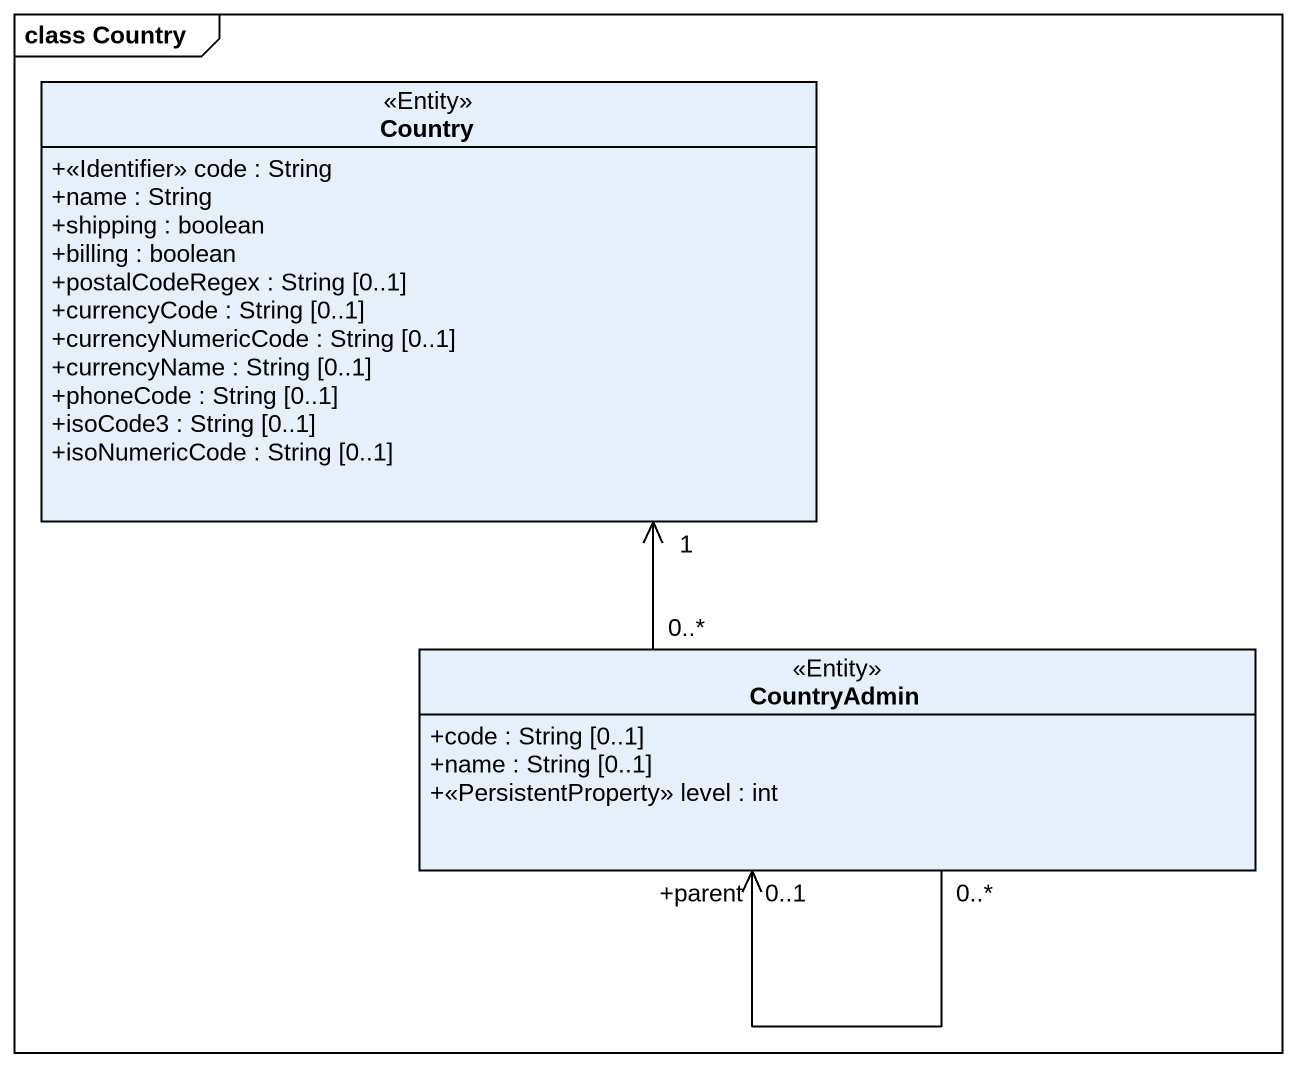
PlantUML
@startuml
mainframe class Country
hide circle
hide empty members
skinparam classAttributeIconSize 0
class Country <<Entity>> {
  +<<Identifier>> code : String
  +name : String
  +shipping : boolean
  +billing : boolean
  +postalCodeRegex : String [0..1]
  +currencyCode : String [0..1]
  +currencyNumericCode : String [0..1]
  +currencyName : String [0..1]
  +phoneCode : String [0..1]
  +isoCode3 : String [0..1]
  +isoNumericCode : String [0..1]
}
class CountryAdmin <<Entity>> {
  +code : String [0..1]
  +name : String [0..1]
  +<<PersistentProperty>> level : int
}
CountryAdmin "0..*" -up-> "1" Country
CountryAdmin "0..*" --> "+parent\n0..1" CountryAdmin
@enduml
